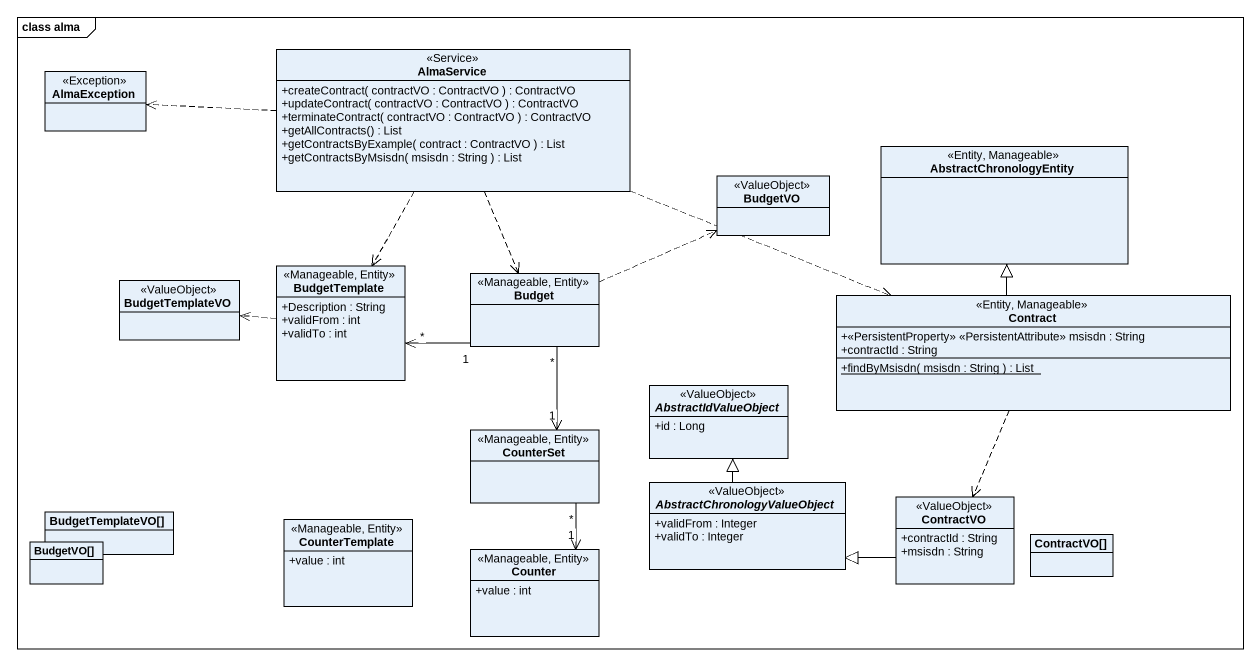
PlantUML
@startuml
mainframe class alma
hide circle
hide empty members
skinparam classAttributeIconSize 0
class AlmaService <<Service>> {
  +createContract( contractVO : ContractVO ) : ContractVO
  +updateContract( contractVO : ContractVO ) : ContractVO
  +terminateContract( contractVO : ContractVO ) : ContractVO
  +getAllContracts() : List
  +getContractsByExample( contract : ContractVO ) : List
  +getContractsByMsisdn( msisdn : String ) : List
}
class AlmaException <<Exception>>
class AbstractChronologyEntity <<Entity, Manageable>>
class BudgetVO <<ValueObject>>
class BudgetTemplateVO <<ValueObject>>
class BudgetTemplate <<Manageable, Entity>> {
  +Description : String
  +validFrom : int
  +validTo : int
}
class Budget <<Manageable, Entity>>
class Contract <<Entity, Manageable>> {
  +<<PersistentProperty>> <<PersistentAttribute>> msisdn : String
  +contractId : String
  {static} +findByMsisdn( msisdn : String ) : List
}
abstract class AbstractIdValueObject <<ValueObject>> {
  +id : Long
}
class CounterSet <<Manageable, Entity>>
abstract class "AbstractChronologyValueObject" as AbstractChronologyValueObjec <<ValueObject>> {
  +validFrom : Integer
  +validTo : Integer
}
class "BudgetTemplateVO[]" as BudgetTemplateVO_2
class CounterTemplate <<Manageable, Entity>> {
  +value : int
}
class ContractVO <<ValueObject>> {
  +contractId : String
  +msisdn : String
}
class "BudgetVO[]" as BudgetVO_2
class Counter <<Manageable, Entity>> {
  +value : int
}
class "ContractVO[]" as ContractVO_2
AlmaService .left.> AlmaException
AlmaService ..> BudgetTemplate
AlmaService ..> Budget
AlmaService .right.> Contract
BudgetTemplate .left.> BudgetTemplateVO
Budget .right.> BudgetVO
Budget "1" -left-> "*" BudgetTemplate
Budget "*" --> "1" CounterSet
Contract -up-|> AbstractChronologyEntity
Contract ..> ContractVO
CounterSet "*" --> "1" Counter
AbstractChronologyValueObjec -up-|> AbstractIdValueObject
ContractVO -left-|> AbstractChronologyValueObjec
@enduml
